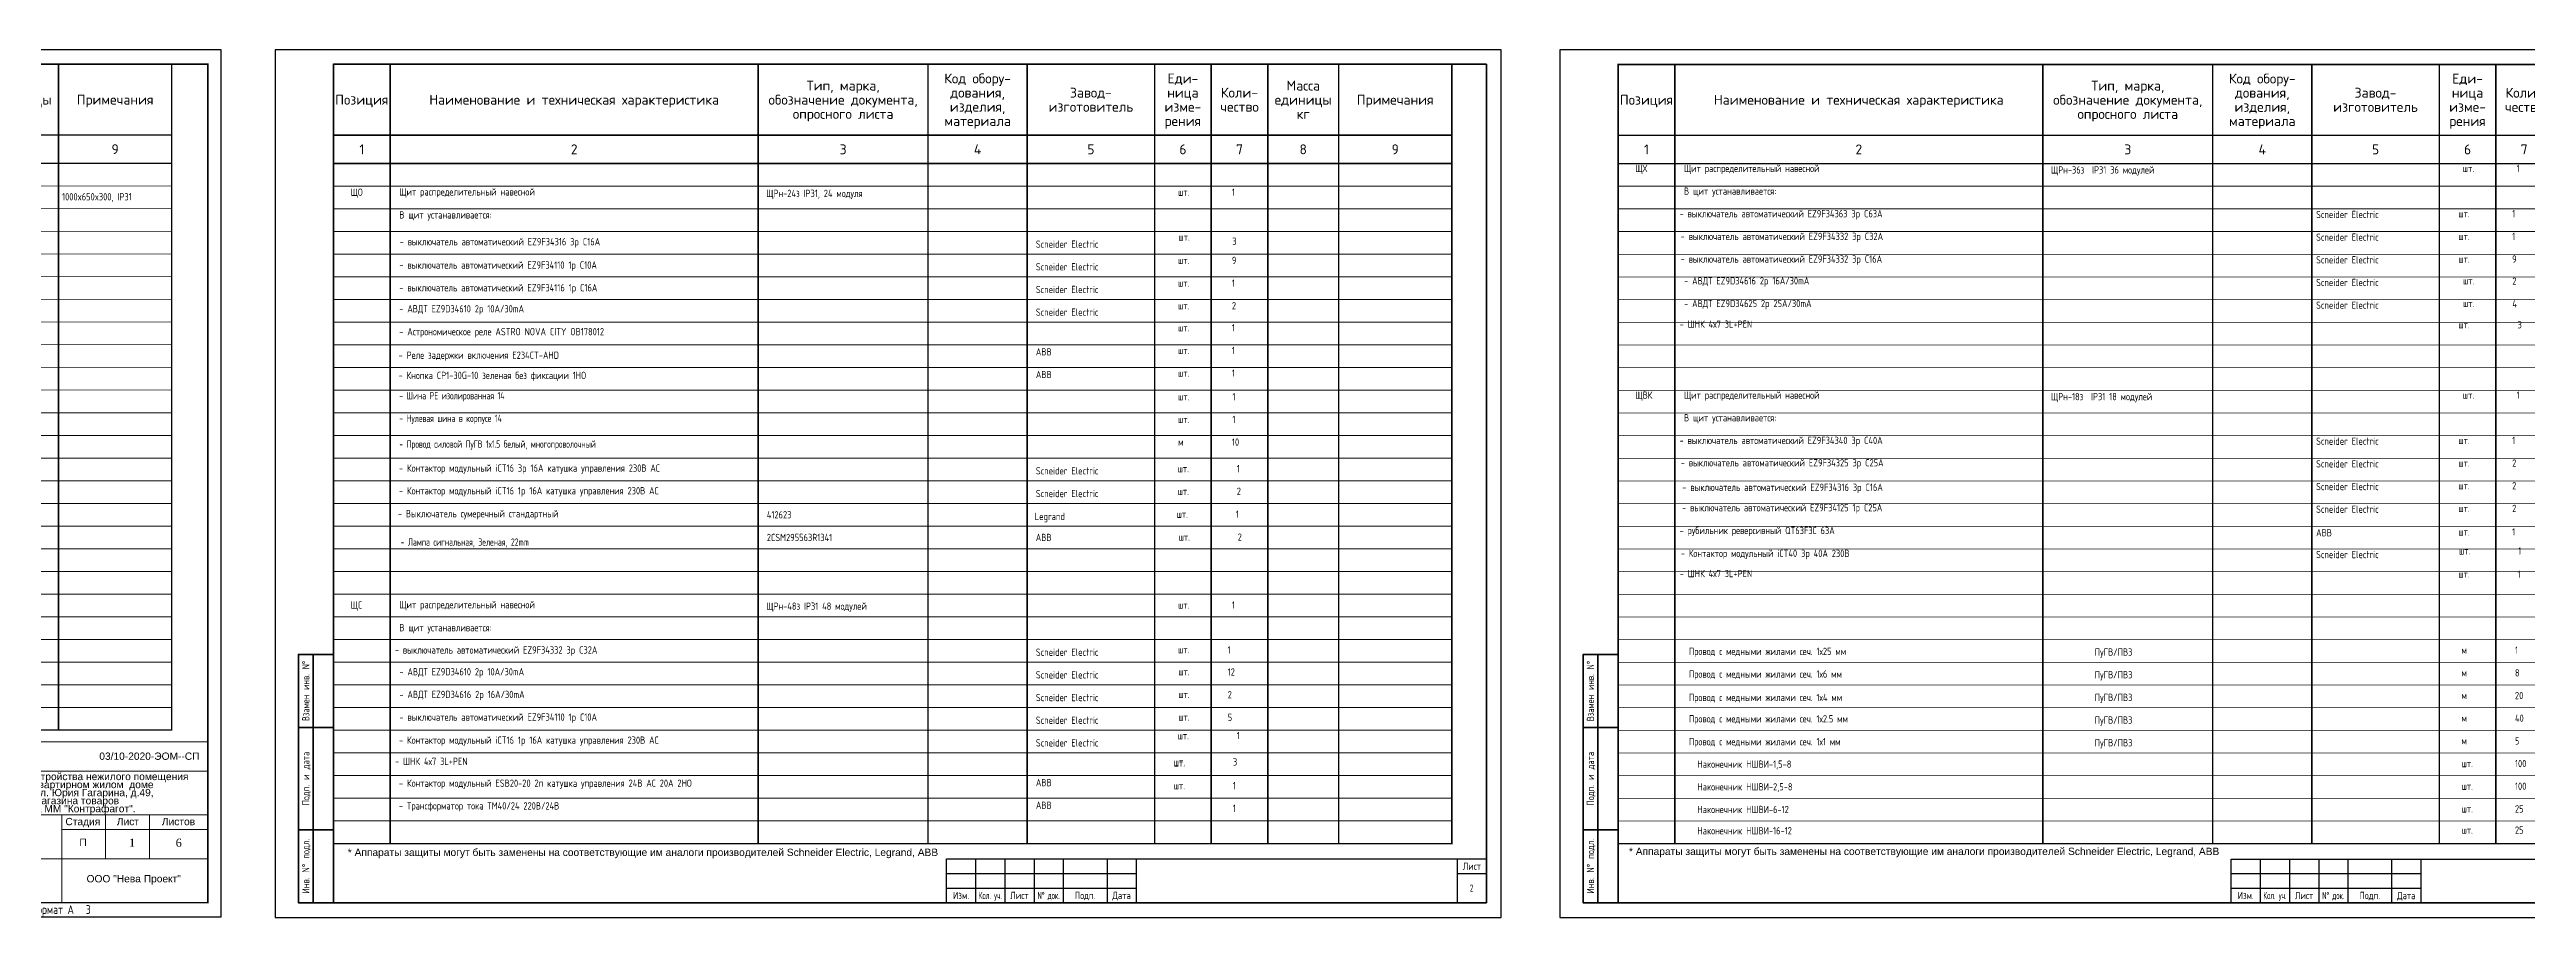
# Model space of a CAD drawing. Header units: metres. Extents: x -472 to 201, y -446 to -235.
# Drawn here: x -137.3 to -52.5, y -445.1 to -415.4 of the extents above; entities that cross this region are included whole.
import ezdxf
from ezdxf.enums import TextEntityAlignment as Align

# ---------------------------------------------------------------- set-up
doc = ezdxf.new("R2010")
doc.units = ezdxf.units.M
doc.header["$MEASUREMENT"] = 0
for name, color, linetype in [('Elproject', 7, 'Continuous'), ('ЭЛЕКТРИК', 7, 'Continuous'), ('ЭО_схема', 250, 'Continuous')]:
    doc.layers.add(name, color=color, linetype=linetype)
doc.styles.add('-ISOCPEUR-', font='isocpeur.ttf')
doc.styles.add('Elproject', font='arial.ttf')
doc.styles.add('GOST 2.304', font='CS_Gost2304.shx')
doc.styles.get("Standard").update_dxf_attribs({"font": 'txt.shx'})
doc.styles.add('Style-Arial', font='arial.ttf')
doc.styles.add('Times', font='CS_Gost2304.shx')
doc.styles.add('перспектива_2011', font='times.ttf')

# ---------------------------------------------------------------- blocks, each defined once
blk = doc.blocks.new('*U314')
at = {"const_width": 0.5}
blk.add_lwpolyline([(0, 0), (-395, 0), (-395, -35), (0, -35)], close=True, dxfattribs=at)
for points, const_width in [([(-375, 0), (-375, -35)], 0.5), ([(-245, 0), (-245, -35)], 0.5), ([(-185, 0), (-185, -35)], 0.5), ([(-150, 0), (-150, -35)], 0.5), ([(-105, 0), (-105, -35)], 0.5), ([(-85, 0), (-85, -35)], 0.5), ([(-65, 0), (-65, -35)], 0.5), ([(-40, 0), (-40, -35)], 0.5), ([(-395, -25), (0, -25)], 0.5), ([(0, -35), (0, -235), (-395, -235), (-395, -35)], 0.5), ([(-375, -35), (-375, -235)], 0.5), ([(-245, -35), (-245, -235)], 0.5), ([(-185, -35), (-185, -235)], 0.5), ([(-150, -35), (-150, -235)], 0.5), ([(-105, -35), (-105, -235)], 0.5), ([(-85, -35), (-85, -235)], 0.5), ([(-65, -35), (-65, -235)], 0.5), ([(-40, -35), (-40, -235)], 0.5), ([(0, -43), (-395, -43)], 0.3), ([(0, -51), (-395, -51)], 0.3), ([(0, -59), (-395, -59)], 0.3), ([(0, -67), (-395, -67)], 0.3), ([(0, -75), (-395, -75)], 0.3), ([(0, -83), (-395, -83)], 0.3), ([(0, -91), (-395, -91)], 0.3), ([(0, -99), (-395, -99)], 0.3), ([(0, -107), (-395, -107)], 0.3), ([(0, -115), (-395, -115)], 0.3), ([(0, -123), (-395, -123)], 0.3), ([(0, -131), (-395, -131)], 0.3), ([(0, -139), (-395, -139)], 0.3), ([(0, -147), (-395, -147)], 0.3), ([(0, -155), (-395, -155)], 0.3), ([(0, -163), (-395, -163)], 0.3), ([(0, -171), (-395, -171)], 0.3), ([(0, -179), (-395, -179)], 0.3), ([(0, -187), (-395, -187)], 0.3), ([(0, -195), (-395, -195)], 0.3), ([(0, -203), (-395, -203)], 0.3), ([(0, -211), (-395, -211)], 0.3), ([(0, -219), (-395, -219)], 0.3), ([(0, -227), (-395, -227)], 0.3), ([(0, -235), (-395, -235)], 0.3)]:
    blk.add_lwpolyline(points, dxfattribs=dict(const_width=const_width))
at = {"style": '-ISOCPEUR-'}
for s, p in [('Тип, марка,', (-215, -7.5)), ('Код обору-', (-167.5, -5)), ('Завод-', (-127.5, -10)), ('Еди-', (-95, -5)), ('Коли-', (-75, -10)), ('Масса', (-52.5, -7.5)), ('Позиция', (-385, -12.5)), ('Наименование и техническая характеристика', (-310, -12.5)), ('обозначение документа,', (-215, -12.5)), ('опросного листа', (-215, -17.5)), ('дования,', (-167.5, -10)), ('изделия,', (-167.5, -15)), ('изготовитель', (-127.5, -15)), ('изме-', (-95, -15)), ('ница', (-95, -10)), ('чество', (-75, -15)), ('единицы', (-52.5, -12.5)), ('кг', (-52.5, -17.5)), ('Примечания', (-20, -12.5)), ('материала', (-167.5, -20)), ('рения', (-95, -20)), ('1', (-385, -30)), ('2', (-310, -30)), ('3', (-215, -30)), ('4', (-167.5, -30)), ('5', (-127.5, -30)), ('6', (-95, -30)), ('7', (-75, -30)), ('8', (-52.5, -30)), ('9', (-20, -30))]:
    blk.add_text(s, height=3.5, dxfattribs=at).set_placement(p, align=Align.MIDDLE_CENTER)
blk = doc.blocks.new('*U313')
at = {"const_width": 0.5}
blk.add_lwpolyline([(0, 0), (-395, 0), (-395, -35), (0, -35)], close=True, dxfattribs=at)
for points, const_width in [([(-375, 0), (-375, -35)], 0.5), ([(-245, 0), (-245, -35)], 0.5), ([(-185, 0), (-185, -35)], 0.5), ([(-150, 0), (-150, -35)], 0.5), ([(-105, 0), (-105, -35)], 0.5), ([(-85, 0), (-85, -35)], 0.5), ([(-65, 0), (-65, -35)], 0.5), ([(-40, 0), (-40, -35)], 0.5), ([(-395, -25), (0, -25)], 0.5), ([(0, -35), (0, -275), (-395, -275), (-395, -35)], 0.5), ([(-375, -35), (-375, -275)], 0.5), ([(-245, -35), (-245, -275)], 0.5), ([(-185, -35), (-185, -275)], 0.5), ([(-150, -35), (-150, -275)], 0.5), ([(-105, -35), (-105, -275)], 0.5), ([(-85, -35), (-85, -275)], 0.5), ([(-65, -35), (-65, -275)], 0.5), ([(-40, -35), (-40, -275)], 0.5), ([(0, -43), (-395, -43)], 0.3), ([(0, -51), (-395, -51)], 0.3), ([(0, -59), (-395, -59)], 0.3), ([(0, -67), (-395, -67)], 0.3), ([(0, -75), (-395, -75)], 0.3), ([(0, -83), (-395, -83)], 0.3), ([(0, -91), (-395, -91)], 0.3), ([(0, -99), (-395, -99)], 0.3), ([(0, -107), (-395, -107)], 0.3), ([(0, -115), (-395, -115)], 0.3), ([(0, -123), (-395, -123)], 0.3), ([(0, -131), (-395, -131)], 0.3), ([(0, -139), (-395, -139)], 0.3), ([(0, -147), (-395, -147)], 0.3), ([(0, -155), (-395, -155)], 0.3), ([(0, -163), (-395, -163)], 0.3), ([(0, -171), (-395, -171)], 0.3), ([(0, -179), (-395, -179)], 0.3), ([(0, -187), (-395, -187)], 0.3), ([(0, -195), (-395, -195)], 0.3), ([(0, -203), (-395, -203)], 0.3), ([(0, -211), (-395, -211)], 0.3), ([(0, -219), (-395, -219)], 0.3), ([(0, -227), (-395, -227)], 0.3), ([(0, -235), (-395, -235)], 0.3), ([(0, -243), (-395, -243)], 0.3), ([(0, -251), (-395, -251)], 0.3), ([(0, -259), (-395, -259)], 0.3), ([(0, -267), (-395, -267)], 0.3), ([(0, -275), (-395, -275)], 0.3)]:
    blk.add_lwpolyline(points, dxfattribs=dict(const_width=const_width))
at = {"style": '-ISOCPEUR-'}
for s, p in [('Тип, марка,', (-215, -7.5)), ('Код обору-', (-167.5, -5)), ('Завод-', (-127.5, -10)), ('Еди-', (-95, -5)), ('Коли-', (-75, -10)), ('Масса', (-52.5, -7.5)), ('Позиция', (-385, -12.5)), ('Наименование и техническая характеристика', (-310, -12.5)), ('обозначение документа,', (-215, -12.5)), ('опросного листа', (-215, -17.5)), ('дования,', (-167.5, -10)), ('изделия,', (-167.5, -15)), ('изготовитель', (-127.5, -15)), ('изме-', (-95, -15)), ('ница', (-95, -10)), ('чество', (-75, -15)), ('единицы', (-52.5, -12.5)), ('кг', (-52.5, -17.5)), ('Примечания', (-20, -12.5)), ('материала', (-167.5, -20)), ('рения', (-95, -20)), ('1', (-385, -30)), ('2', (-310, -30)), ('3', (-215, -30)), ('4', (-167.5, -30)), ('5', (-127.5, -30)), ('6', (-95, -30)), ('7', (-75, -30)), ('8', (-52.5, -30)), ('9', (-20, -30))]:
    blk.add_text(s, height=3.5, dxfattribs=at).set_placement(p, align=Align.MIDDLE_CENTER)

msp = doc.modelspace()

# ---------------------------------------------------------------- linework, layer by layer
at = {"layer": 'ЭО_схема', "color": 7, "linetype": 'Continuous', "lineweight": 13}
for p, q in [((-150.406, -439.083), (-131.906, -439.083)), ((-143.906, -440.083), (-131.906, -440.083)), ((-143.906, -441.583), (-131.906, -441.583)), ((-136.906, -442.083), (-131.906, -442.083)), ((-143.906, -443.083), (-131.906, -443.083))]:
    msp.add_line(p, q, dxfattribs=at)
at = {"layer": 'ЭО_схема'}
msp.add_lwpolyline([(-173.456, -445.083), (-173.456, -415.383), (-131.456, -415.383), (-131.456, -445.083), (-173.456, -445.083)], dxfattribs=at)
for points in [[(-129.599, -445.087), (-87.599, -445.087), (-87.599, -415.387), (-129.599, -415.387)], [(-85.586, -445.09), (-43.586, -445.09), (-43.586, -415.39), (-85.586, -415.39)]]:
    msp.add_lwpolyline(points, close=True, dxfattribs=at)
at = {"layer": 'ЭО_схема', "const_width": 0.05}
msp.add_lwpolyline([(-131.906, -444.583), (-171.406, -444.583), (-171.406, -415.883), (-131.906, -415.883), (-131.906, -444.583)], dxfattribs=at)
at = {"layer": 'ЭО_схема', "lineweight": 35}
for points in [[(-127.599, -444.587), (-88.099, -444.587), (-88.099, -415.887), (-127.599, -415.887)], [(-83.586, -444.59), (-44.086, -444.59), (-44.086, -415.89), (-83.586, -415.89)]]:
    msp.add_lwpolyline(points, close=True, dxfattribs=at)
for points in [[(-127.599, -444.587), (-128.799, -444.587), (-128.799, -442.087), (-128.799, -438.587), (-128.799, -436.087), (-127.599, -436.087)], [(-128.299, -444.587), (-128.299, -436.087)], [(-83.586, -444.59), (-84.786, -444.59), (-84.786, -442.09), (-84.786, -438.59), (-84.786, -436.09), (-83.586, -436.09)], [(-84.286, -444.59), (-84.286, -436.09)], [(-128.799, -438.587), (-127.599, -438.587)], [(-84.786, -438.59), (-83.586, -438.59)], [(-128.799, -442.087), (-127.599, -442.087)], [(-84.786, -442.09), (-83.586, -442.09)]]:
    msp.add_lwpolyline(points, dxfattribs=at)
at = {"layer": 'ЭО_схема', "color": 7, "linetype": 'Continuous', "lineweight": 13, "flags": 128}
for points in [[(-136.906, -441.583), (-136.906, -444.583)], [(-135.406, -441.583), (-135.406, -443.083)], [(-133.906, -441.583), (-133.906, -443.083)]]:
    msp.add_lwpolyline(points, dxfattribs=at)
at = {"layer": 'ЭО_схема', "lineweight": 25}
for points in [[(-106.599, -444.587), (-106.599, -443.087), (-88.099, -443.087)], [(-106.599, -443.587), (-100.099, -443.587)], [(-105.599, -443.087), (-105.599, -444.587)], [(-104.599, -443.087), (-104.599, -444.587)], [(-103.599, -443.087), (-103.599, -444.587)], [(-102.599, -443.087), (-102.599, -444.587)], [(-101.099, -443.087), (-101.099, -444.587)], [(-100.099, -443.087), (-100.099, -444.587)], [(-89.099, -443.087), (-89.099, -444.587)], [(-89.099, -443.587), (-88.099, -443.587)], [(-62.586, -444.59), (-62.586, -443.09), (-44.086, -443.09)], [(-62.586, -443.59), (-56.086, -443.59)], [(-61.586, -443.09), (-61.586, -444.59)], [(-60.586, -443.09), (-60.586, -444.59)], [(-59.586, -443.09), (-59.586, -444.59)], [(-58.586, -443.09), (-58.586, -444.59)], [(-57.086, -443.09), (-57.086, -444.59)], [(-56.086, -443.09), (-56.086, -444.59)], [(-106.599, -444.087), (-100.099, -444.087)], [(-62.586, -444.09), (-56.086, -444.09)]]:
    msp.add_lwpolyline(points, dxfattribs=at)

# ---------------------------------------------------------------- block references
at = {"layer": 'ЭО_схема', "color": 0, "linetype": 'Continuous', "xscale": 0.097, "yscale": 0.097, "zscale": 0.097}
for name, p in [('*U314', (-133.141, -415.883)), ('*U313', (-89.284, -415.887)), ('*U313', (-45.271, -415.89))]:
    msp.add_blockref(name, p, dxfattribs=at)

# ---------------------------------------------------------------- texts
at = {"style": 'Times'}
for s, p in [('Scneider Electric', (-59.674, -421.153)), ('Scneider Electric', (-59.674, -421.929)), ('Scneider Electric', (-59.674, -422.705)), ('Scneider Electric', (-59.674, -423.481)), ('Scneider Electric', (-59.674, -424.257)), ('Scneider Electric', (-59.674, -428.913)), ('Scneider Electric', (-59.674, -429.689)), ('Scneider Electric', (-59.674, -430.465)), ('Scneider Electric', (-59.674, -431.241)), ('ABB', (-59.674, -432.044)), ('Scneider Electric', (-59.674, -432.793))]:
    msp.add_text(s, height=0.25, dxfattribs=at).set_placement(p)
at = {"color": 7, "linetype": 'Continuous', "lineweight": 13, "style": 'Style-Arial'}
msp.add_text('03/10-2020-ЭОМ--СП', height=0.25, dxfattribs=at).set_placement((-133.907, -439.445), align=Align.TOP_CENTER)
at = {"color": 7, "linetype": 'Continuous', "lineweight": 13, "insert": (-137.812, -440.14), "char_height": 0.25, "attachment_point": 2, "line_spacing_factor": 0.66, "style": 'Style-Arial'}
msp.add_mtext('Проект перепланировки и переустройства нежилого помещения \\Pрасположенного в многоквартирном жилом  доме \\P по адресу: г. Мурманск, ул. Юрия Гагарина, д.49,\\Pдля размещения магазина товаров \\Pповседневного спроса ММ "Контрафагот".', dxfattribs=at)
at = {"layer": 'Elproject', "style": 'Elproject'}
for p in [(-127.109, -442.987), (-83.216, -442.954)]:
    msp.add_text('* Аппараты защиты могут быть заменены на соответствующие им аналоги производителей Schneider Electric, Legrand, ABB ', height=0.25, dxfattribs=at).set_placement(p)
at = {"layer": 'ЭЛЕКТРИК', "color": 0, "linetype": 'Continuous', "style": 'Times'}
for s, p in [('- выключатель автоматический EZ9F34363 3p C63A', (-81.483, -421.126)), ('1', (-52.957, -421.126)), ('- выключатель автоматический EZ9F34332 3p C32A', (-81.447, -421.902)), ('шт.', (-54.799, -421.126)), ('шт.', (-54.799, -421.902)), ('1', (-52.957, -421.902)), ('- выключатель автоматический EZ9F34332 3p C16A', (-81.447, -422.678)), ('шт.', (-54.799, -422.678)), ('9', (-52.957, -422.678)), ('2', (-52.951, -423.434)), ('4', (-52.951, -424.21)), ('- ШНК 4х7 3L+PEN', (-81.478, -424.907)), ('шт.', (-54.799, -424.927)), ('3', (-52.773, -424.927)), ('- выключатель автоматический EZ9F34340 3p C40A', (-81.483, -428.886)), ('шт.', (-54.799, -428.886)), ('1', (-52.957, -428.886)), ('- Контактор модульный iCT16 3p 16A катушка управления 230В АС', (-125.357, -429.834)), ('шт.', (-98.678, -429.852)), ('1', (-96.652, -429.852)), ('- выключатель автоматический EZ9F34325 3p C25A', (-81.441, -429.652)), ('- выключатель автоматический EZ9F34316 3p C16A', (-81.389, -430.491)), ('шт.', (-54.799, -429.662)), ('2', (-52.957, -429.662)), ('2', (-52.957, -430.438)), ('- Контактор модульный iCT16 1p 16A катушка управления 230В АС', (-125.357, -430.61)), ('шт.', (-98.678, -430.628)), ('2', (-96.652, -430.628)), ('- выключатель автоматический EZ9F34125 1p C25A', (-81.398, -431.188)), ('шт.', (-54.799, -430.438)), ('шт.', (-54.799, -431.214)), ('2', (-52.957, -431.214)), ('- Выключатель сумеречный стандартный', (-125.394, -431.393)), ('шт.', (-98.715, -431.412)), ('1', (-96.689, -431.412)), ('- рубильник реверсивный QT63F3С 63А', (-81.483, -431.97)), ('шт.', (-54.799, -432.018)), ('1', (-52.957, -432.018)), ('шт.', (-98.645, -432.196)), ('2', (-96.62, -432.196)), ('- Контактор модульный iCT40 3p 40A 230B', (-81.44, -432.753)), ('шт.', (-54.782, -432.669)), ('1', (-52.756, -432.669)), ('- ШНК 4х7 3L+PEN', (-81.478, -433.443)), ('шт.', (-54.799, -433.463)), ('1', (-52.773, -433.463)), ('- выключатель автоматический EZ9F34332 3p C32A', (-125.496, -436.059)), ('1', (-96.97, -436.059)), ('12', (-96.964, -436.815)), ('2', (-96.964, -437.591)), ('5', (-96.964, -438.367)), ('- Контактор модульный iCT16 1p 16A катушка управления 230В АС', (-125.357, -439.146)), ('шт.', (-98.678, -438.991)), ('1', (-96.652, -438.991)), ('- ШНК 4х7 3L+PEN', (-125.491, -439.872)), ('- Контактор модульный ESB20-20 2п катушка управления 24В АС 20А 2НО', (-125.357, -440.62)), ('шт.', (-98.814, -439.929)), ('шт.', (-98.812, -439.892)), ('3', (-96.786, -439.892)), ('- Трансформатор тока ТМ40/24 220B/24B ', (-125.357, -441.396)), ('шт.', (-98.814, -440.705)), ('1', (-96.788, -440.705)), ('1', (-96.788, -441.481))]:
    msp.add_text(s, height=0.25, dxfattribs=at).set_placement(p)
at = {"layer": 'ЭО_схема', "color": 0, "linetype": 'Continuous', "style": 'Times'}
for s, p in [('ЩХ', (-82.998, -419.576)), ('шт.', (-54.648, -419.576)), ('1', (-52.805, -419.576)), ('ЩО', (-127.012, -420.39)), ('шт.', (-98.661, -420.39)), ('шт.', (-98.65, -421.924)), ('- выключатель автоматический EZ9F34316 3p C16A', (-125.334, -422.084)), ('шт.', (-98.661, -422.724)), ('- выключатель автоматический EZ9F34110 1p C10A ', (-125.345, -422.883)), ('- выключатель автоматический EZ9F34116 1p C16A ', (-125.345, -423.659)), ('шт.', (-98.661, -423.5)), ('- АВДТ EZ9D34616 2p 16A/30mA ', (-81.327, -423.424)), ('шт.', (-54.643, -423.424)), ('- АВДТ EZ9D34610 2p 10A/30mA ', (-125.345, -424.38)), ('шт.', (-98.661, -424.276)), ('- АВДТ EZ9D34625 2p 25A/30mA ', (-81.327, -424.2)), ('шт.', (-54.643, -424.2)), ('- Астрономическое реле ASTRO NOVA CITY OB178012 ', (-125.345, -425.163)), ('шт.', (-98.661, -425.031)), ('- Реле задержки включения E234CT-AHD', (-125.371, -425.969)), ('шт.', (-98.661, -425.807)), ('- Кнопка CP1-30G-10 зеленая без фиксации 1HO', (-125.371, -426.66)), ('шт.', (-98.661, -426.583)), ('шт.', (-98.661, -427.391)), ('1', (-96.802, -427.391)), ('ЩВК', (-82.998, -427.336)), ('шт.', (-54.648, -427.336)), ('1', (-52.805, -427.336)), ('шт.', (-98.661, -428.167)), ('1', (-96.802, -428.167)), ('м', (-98.661, -428.943)), ('10', (-96.818, -428.943)), ('ЩC', (-127.012, -434.52)), ('шт.', (-98.661, -434.52)), ('шт.', (-98.662, -436.049)), (' Провод с медными жилами сеч. 1х25 мм', (-81.297, -436.108)), ('ПуГВ/ПВ3', (-67.259, -436.131)), ('м', (-54.691, -436.067)), ('- АВДТ EZ9D34610 2p 10A/30mA ', (-125.341, -436.806)), ('шт.', (-98.657, -436.806)), (' Провод с медными жилами сеч. 1х6 мм', (-81.297, -436.884)), ('ПуГВ/ПВ3', (-67.259, -436.907)), ('м', (-54.691, -436.843)), ('- АВДТ EZ9D34616 2p 16A/30mA ', (-125.341, -437.582)), ('шт.', (-98.657, -437.582)), (' Провод с медными жилами сеч. 1х4 мм', (-81.297, -437.685)), ('ПуГВ/ПВ3', (-67.259, -437.683)), ('м', (-54.691, -437.619)), ('- выключатель автоматический EZ9F34110 1p C10A ', (-125.341, -438.358)), ('шт.', (-98.657, -438.358)), (' Провод с медными жилами сеч. 1х2.5 мм', (-81.297, -438.416)), ('ПуГВ/ПВ3', (-67.259, -438.459)), ('м', (-54.691, -438.395)), (' Провод с медными жилами сеч. 1х1 мм', (-81.297, -439.199)), ('ПуГВ/ПВ3', (-67.259, -439.235)), ('м', (-54.691, -439.171)), ('Наконечник НШВИ-1,5-8', (-80.874, -439.968)), ('шт.', (-54.691, -439.947)), ('Наконечник НШВИ-2,5-8', (-80.874, -440.744)), ('Наконечник НШВИ-6-12', (-80.874, -441.52)), ('шт.', (-54.691, -440.723)), ('Наконечник НШВИ-16-12', (-80.874, -442.247)), ('шт.', (-54.691, -441.499)), ('шт.', (-54.691, -442.226))]:
    msp.add_text(s, height=0.25, dxfattribs=at).set_placement(p)
at = {"layer": 'ЭО_схема', "linetype": 'Continuous', "style": 'Times'}
for s, p in [('Щит распределительный навесной', (-81.332, -419.576)), ('Щит распределительный навесной', (-125.345, -420.379)), ('В щит устанавливается:', (-81.332, -420.352)), ('В щит устанавливается:', (-125.345, -421.166)), ('Щит распределительный навесной', (-81.332, -427.336)), ('В щит устанавливается:', (-81.332, -428.112)), ('Щит распределительный навесной', (-125.345, -434.509)), ('В щит устанавливается:', (-125.345, -435.296)), ('1', (-52.861, -436.067)), ('8', (-52.861, -436.843)), ('20', (-52.861, -437.619)), ('40', (-52.861, -438.395)), ('5', (-52.861, -439.171)), ('100', (-52.861, -439.947)), ('100', (-52.861, -440.723)), ('25', (-52.861, -441.499)), ('25', (-52.861, -442.226))]:
    msp.add_text(s, height=0.25, dxfattribs=at).set_placement(p)
at = {"layer": 'ЭО_схема', "style": 'Times'}
for s, p in [('ЩРн-36з  IP31 36 модулей', (-68.76, -419.627)), ('ЩРн-24з IP31, 24 модуля ', (-112.774, -420.43)), ('Scneider Electric', (-103.536, -422.168)), ('Scneider Electric', (-103.536, -422.944)), ('Scneider Electric', (-103.536, -423.72)), ('Scneider Electric', (-103.536, -424.496)), ('ABB', (-103.536, -425.854)), ('ABB', (-103.536, -426.63)), ('ЩРн-18з  IP31 18 модулей', (-68.76, -427.387)), ('Scneider Electric', (-103.536, -429.928)), ('Scneider Electric', (-103.536, -430.704)), ('412623', (-112.754, -431.432)), ('Legrand', (-103.573, -431.488)), ('2CSM295563R1341', (-112.754, -432.208)), ('ABB', (-103.539, -432.208)), ('ЩРн-48з IP31 48 модулей', (-112.774, -434.56)), ('Scneider Electric', (-103.536, -436.136)), ('Scneider Electric', (-103.536, -436.912)), ('Scneider Electric', (-103.536, -437.688)), ('Scneider Electric', (-103.536, -438.464)), ('Scneider Electric', (-103.536, -439.24)), ('ABB', (-103.536, -440.598)), ('ABB', (-103.536, -441.374))]:
    msp.add_text(s, height=0.25, dxfattribs=at).set_placement(p)
at = {"layer": 'ЭО_схема', "color": 7, "linetype": 'Continuous', "style": 'Times'}
for s, p in [('1', (-96.819, -420.39)), ('9', (-96.819, -422.724)), ('3', (-96.807, -422.069)), ('1', (-96.819, -423.5)), ('2', (-96.819, -424.276)), ('1', (-96.819, -425.031)), ('1', (-96.819, -425.807)), ('1', (-96.819, -426.583)), ('1', (-96.819, -434.52))]:
    msp.add_text(s, height=0.25, dxfattribs=at).set_placement(p)
at = {"layer": 'ЭО_схема', "color": 0, "linetype": 'Continuous', "style": 'Times', "width": 0.78}
for s, p in [('- Шина РЕ изолированная 14', (-125.345, -427.354)), ('- Нулевая шина в корпусе 14', (-125.345, -428.13)), ('- Провод силовой ПуГВ 1х1.5 белый, многопроволочный', (-125.345, -429.012)), ('- Лампа сигнальная, Зеленая, 22mm ', (-125.299, -432.366))]:
    msp.add_text(s, height=0.25, dxfattribs=at).set_placement(p)
at = {"layer": 'ЭО_схема', "lineweight": -3}
for s, width, p in [('Взамен инв. N°', 0.7, (-128.549, -437.337)), ('Взамен инв. N°', 0.7, (-84.536, -437.34)), ('Подп. и дата', 0.75, (-128.549, -440.337)), ('Подп. и дата', 0.75, (-84.536, -440.34)), ('Инв. N° подл.', 0.75, (-128.549, -443.337)), ('Инв. N° подл.', 0.75, (-84.536, -443.34))]:
    msp.add_text(s, height=0.25, rotation=90, dxfattribs=dict(at, width=width)).set_placement(p, align=Align.MIDDLE_CENTER)
at = {"layer": 'ЭО_схема', "color": 7, "linetype": 'Continuous', "lineweight": 0, "style": 'Style-Arial'}
for s, p in [('Стадия', (-136.188, -441.808)), ('Лист', (-134.643, -441.808)), ('Листов', (-132.91, -441.808))]:
    msp.add_text(s, height=0.25, dxfattribs=at).set_placement(p, align=Align.MIDDLE_CENTER)
at = {"layer": 'ЭО_схема', "color": 7, "lineweight": 20, "style": 'перспектива_2011'}
for s, p in [('1', (-134.603, -442.671)), ('6', (-133.006, -442.671))]:
    msp.add_text(s, height=0.278, dxfattribs=at).set_placement(p)
at = {"layer": 'ЭО_схема', "color": 7, "linetype": 'Continuous', "lineweight": 13, "style": 'Style-Arial'}
msp.add_text('ООО "Нева Проект"', height=0.25, dxfattribs=at).set_placement((-136.059, -443.639), align=Align.TOP_LEFT)
at = {"layer": 'ЭО_схема', "lineweight": 25, "width": 0.75}
msp.add_text('Лист', height=0.25, dxfattribs=at).set_placement((-88.599, -443.337), align=Align.MIDDLE_CENTER)
at = {"layer": 'ЭО_схема', "lineweight": 25, "style": 'Times'}
for s, p in [('Формат А', (-137.98, -444.97)), ('3', (-136.086, -444.97))]:
    msp.add_text(s, height=0.3, dxfattribs=at).set_placement(p)
at = {"layer": 'ЭО_схема', "lineweight": 25, "ltscale": 100, "style": 'Times'}
for s, width, p in [('Изм.', 0.9, (-106.099, -444.337)), ('Кол. уч.', 0.7, (-105.099, -444.337)), ('Лист', 0.9, (-104.099, -444.337)), ('N° док.', 0.7, (-103.099, -444.337)), ('Подп.', 0.9, (-101.849, -444.337)), ('Дата', 0.9, (-100.599, -444.337)), ('Изм.', 0.9, (-62.086, -444.34)), ('Кол. уч.', 0.7, (-61.086, -444.34)), ('Лист', 0.9, (-60.086, -444.34)), ('N° док.', 0.7, (-59.086, -444.34)), ('Подп.', 0.9, (-57.836, -444.34)), ('Дата', 0.9, (-56.586, -444.34))]:
    msp.add_text(s, height=0.25, dxfattribs=dict(at, width=width)).set_placement(p, align=Align.MIDDLE_CENTER)
at = {"layer": 'ЭО_схема', "lineweight": 25, "ltscale": 100, "style": 'Times', "width": 0.7}
msp.add_text('2', height=0.25, dxfattribs=at).set_placement((-88.666, -444.213))
at = {"layer": 'ЭО_схема', "color": 7, "insert": (-136.899, -420.296), "char_height": 0.25, "width": 9.31382, "attachment_point": 1, "style": 'Times'}
msp.add_mtext('1000x650x300, IP31', dxfattribs=at)
at = {"layer": 'ЭО_схема', "color": 7, "linetype": 'Continuous', "lineweight": 0, "insert": (-136.18, -442.516), "char_height": 0.25, "attachment_point": 5, "line_spacing_factor": 0.72, "style": 'GOST 2.304'}
msp.add_mtext('\\fArial|b0|i0|c204204|p39;П', dxfattribs=at)

doc.saveas('drawing.dxf')
